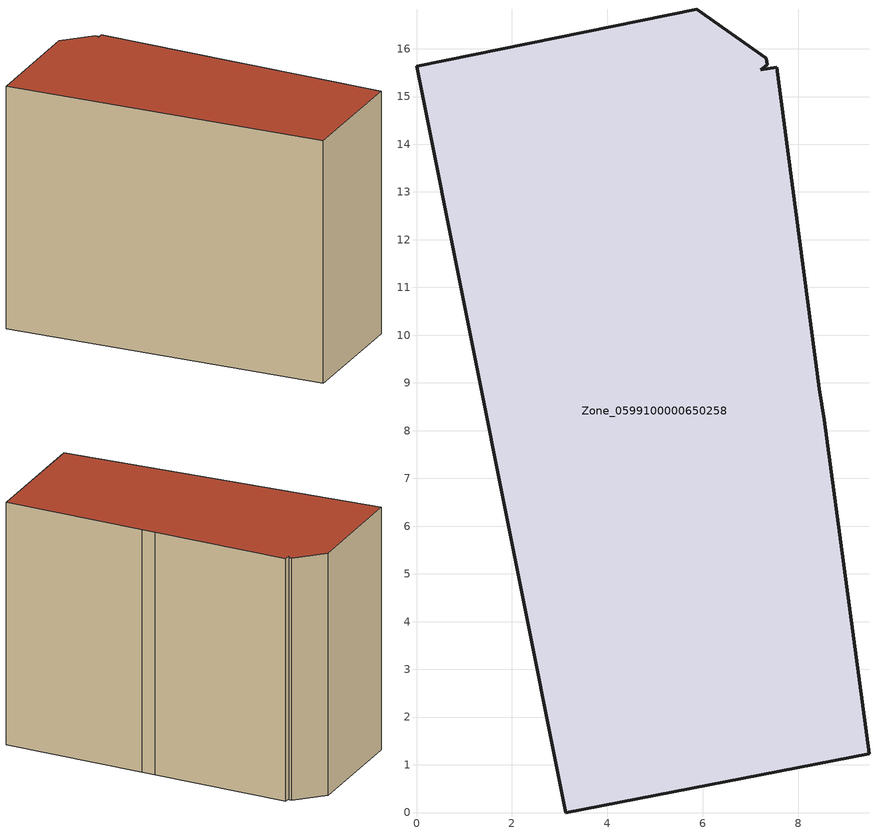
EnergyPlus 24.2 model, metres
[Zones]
Zone_0599100000650258
 floor ground (C_G): 7.22,15.56 7.54,15.62 8.43,8.88 8.54,8.23 9.48,1.23 3.13,0 0,15.64 5.87,16.82 7.33,15.8 7.35,15.67 z0
 wall outside (C_F): 3.13,0 9.48,1.23 8.54,8.23 8.43,8.88 7.54,15.62 7.22,15.56 7.35,15.67 7.33,15.8 5.87,16.82 0,15.64 3.13,0 z0:12.07
 roof outside (C_R): 7.22,15.56 7.35,15.67 7.33,15.8 5.87,16.82 0,15.64 3.13,0 9.48,1.23 8.54,8.23 8.43,8.88 7.54,15.62 z12.07
[BUILDING]
Pand.0599100000650258: North Axis=0; Terrain=City; Loads Convergence Tolerance Value=0.04; Temperature Convergence Tolerance Value=0.4; Solar Distribution=FullExterior; Maximum Number of Warmup Days=25; Minimum Number of Warmup Days=1
[Site:Location]
Rotterdam.The.Hague.AP_ZH_NLD Design_Conditions: Latitude=51.96; Longitude=4.45; Time Zone=1; Elevation=-4.5
[SITE:GROUNDTEMPERATURE:BUILDINGSURFACE]
18, 18, 18, 18, 18, 18, 18, 18, 18, 18, 18, 18
[MATERIAL] Thermal Absorptance=0.9; Solar Absorptance=0.7; Visible Absorptance=0.7
Name | Roughness | Thickness | Conductivity | Density | Specific Heat
G.TC.1946 | MediumSmooth | 0.15 | 1 | 540 | 1210
F.TC.1946 | Rough | 0.3 | 0.857143 | 1920 | 840
R.TC.1946 | MediumRough | 0.2 | 0.909091 | 1500 | 1000
[CONSTRUCTION]
C_G: G.TC.1946
C_F: F.TC.1946
C_R: R.TC.1946
[ZONE]
Zone_0599100000650258: Type=1; Multiplier=1; Ceiling Height=Autocalculate; Volume=Autocalculate; Floor Area=autocalculate; Part of Total Floor Area=Yes
[ZONEINFILTRATION:DESIGNFLOWRATE]
Infil_Zone_0599100000650258: Zone or ZoneList or Space or SpaceList=Zone_0599100000650258; Schedule=AlwaysOn; Design Flow Rate Calculation Method=Flow/Area; Flow Rate per Floor Area=0.003; Constant Term Coefficient=1; Temperature Term Coefficient=0; Velocity Term Coefficient=0; Velocity Squared Term Coefficient=0
[HVACTEMPLATE:ZONE:IDEALLOADSAIRSYSTEM]
Zone_0599100000650258: Maximum Heating Supply Air Temperature=50; Minimum Cooling Supply Air Temperature=13; Maximum Heating Supply Air Humidity Ratio=0.0156; Minimum Cooling Supply Air Humidity Ratio=0.0077; Heating Limit=NoLimit; Cooling Limit=NoLimit; Dehumidification Control Type=ConstantSensibleHeatRatio; Cooling Sensible Heat Ratio=0.7; Dehumidification Setpoint=60; Humidification Control Type=None; Humidification Setpoint=30; Outdoor Air Method=None; Outdoor Air Flow Rate per Person=0.00944; Outdoor Air Flow Rate per Zone Floor Area=0; Outdoor Air Flow Rate per Zone=0; Demand Controlled Ventilation Type=None; Outdoor Air Economizer Type=NoEconomizer; Heat Recovery Type=None; Sensible Heat Recovery Effectiveness=0.7; Latent Heat Recovery Effectiveness=0.65
[ZONECONTROL:THERMOSTAT]
ThermostatControl_Zone_0599100000650258: Zone or ZoneList=Zone_0599100000650258; Control Type Schedule=DualSetpointControlType; Control 1=Thermostat_Zone_0599100000650258; Temperature Difference Between Cutout And Setpoint=0
[THERMOSTATSETPOINT:DUALSETPOINT]
Thermostat_Zone_0599100000650258: Heating Setpoint Temperature Schedule=HeatingSetpoint_Zone_0599100000650258; Cooling Setpoint Temperature Schedule=CoolingSetpoint_Zone_0599100000650258
[SCHEDULE:COMPACT]
HeatingSetpoint_Zone_0599100000650258: Through: 12/31, For: AllDays, Until: 24:00, 21
CoolingSetpoint_Zone_0599100000650258: Through: 12/31, For: AllDays, Until: 24:00, 24
DualSetpointControlType: Through: 12/31, For: AllDays, Until: 24:00, 4
AlwaysOn: Through: 12/31, For: AllDays, Until: 24:00, 1
